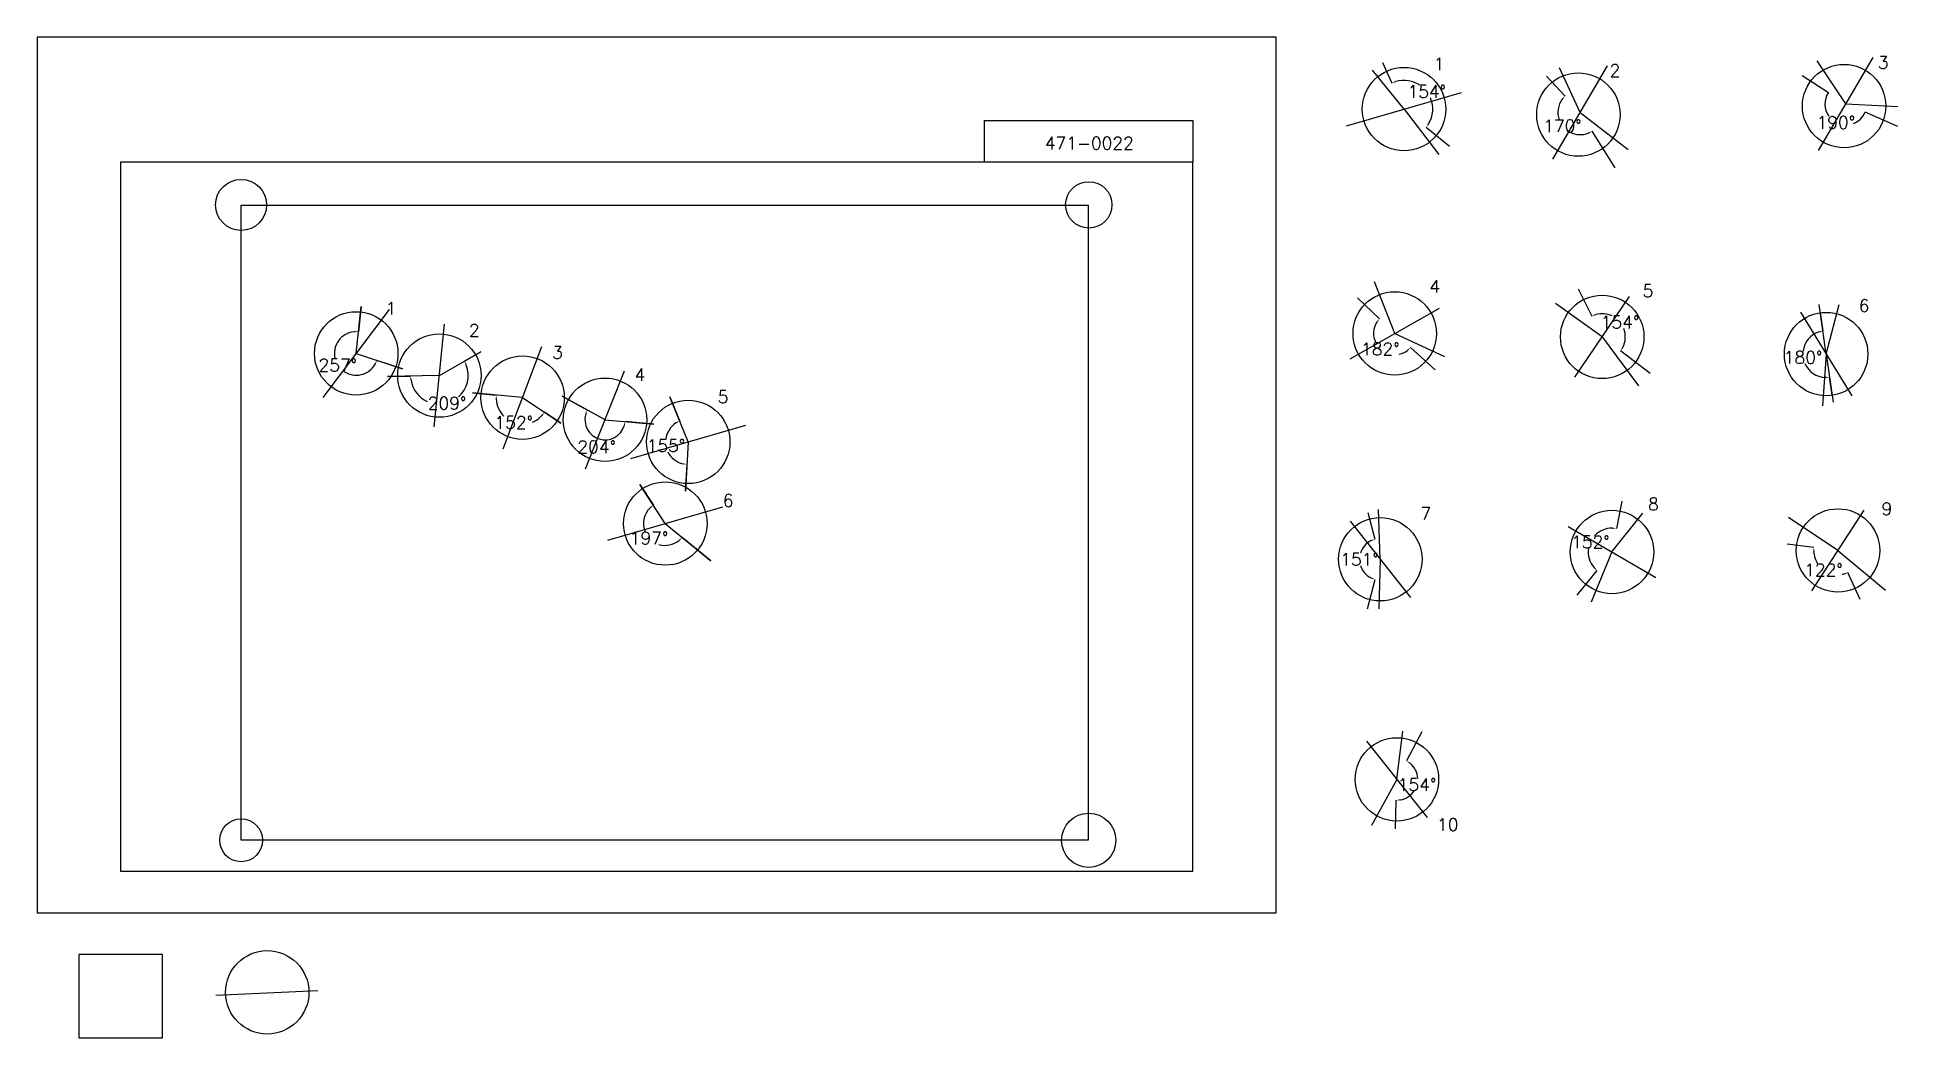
# Model space of a CAD drawing. Extents: x 0 to 2230150, y -150000 to 1050000.
import ezdxf

# ---------------------------------------------------------------- set-up
doc = ezdxf.new("R2010")
doc.units = 0
doc.header["$MEASUREMENT"] = 0
doc.layers.get('0').update_dxf_attribs({"linetype": 'CONTINUOUS'})
doc.layers.get('Defpoints').update_dxf_attribs({"linetype": 'CONTINUOUS'})
for name, color, linetype in [('_0-0_', 7, 'CONTINUOUS'), ('_0-1_V-nasSTD', 7, 'CONTINUOUS'), ('_0-2_番号', 7, 'CONTINUOUS'), ('ADD_LINE', 7, 'CONTINUOUS'), ('文字', 7, 'CONTINUOUS'), ('画像', 7, 'CONTINUOUS')]:
    doc.layers.add(name, color=color, linetype=linetype)
doc.layers.add('位置合わせ用', color=7, linetype='CONTINUOUS', plot=False)
doc.styles.get("Standard").update_dxf_attribs({"font": 'txt', "height": 15000, "bigfont": 'bigfont.shx'})
doc.dimstyles.get("Standard").update_dxf_attribs({"dimtxt": 0.18, "dimasz": 0.18, "dimexe": 0.18, "dimexo": 0.0625, "dimgap": 0.09, "dimtad": 0, "dimtih": 1, "dimtoh": 1, "dimdec": 4, "dimzin": 0, "dimdsep": 46, "dimtxsty": 'Standard', "dimcen": 0.09, "dimadec": 0, "dimazin": 0, "dimtfac": 1, "dimtdec": 4, "dimtofl": 0, "dimtmove": 0, "dimatfit": 3, "dimfxl": 1, "dimtolj": 1, "dimtzin": 0, "dimarcsym": 0})
picture_1 = doc.add_image_def('image1.jpg', size_in_pixel=(800, 600))

# ---------------------------------------------------------------- blocks, each defined once
blk = doc.blocks.new('-000-CCURVE_ORG002')
at = {"layer": '_0-0_', "color": 5, "linetype": 'Continuous'}
for p, q in [((30, -10), (10, -10)), ((10, -10), (10, -30)), ((30, -30), (30, -10)), ((10, -30), (30, -30))]:
    blk.add_line(p, q, dxfattribs=at)
blk = doc.blocks.new('-008-$$ATRU$$11$$背景色$$色$$0_0_0')
at = {"layer": '_0-2_番号'}
blk.add_blockref('-000-CCURVE_ORG002', (0, 0), dxfattribs=at)
blk = doc.blocks.new('*D27')
at = {"layer": 'ADD_LINE', "color": 0, "linetype": 'Continuous', "lineweight": -2}
for p, q in [((1612482, 1019756), (1623866, 995044)), ((1692790, 918934), (1664951, 941812))]:
    blk.add_line(p, q, dxfattribs=at)
for start, end in [(55.935441, 106.423298), (328.898292, 23.176446)]:
    blk.add_arc((1638300, 963714), 34496, start, end, dxfattribs=at)
at = {"layer": 'ADD_LINE', "color": 0}
for points in [[(1628254, 997582), (1628840, 996022), (1623866, 995045)], [(1667157, 946376), (1668518, 945414), (1664951, 941812)]]:
    blk.add_solid(points, dxfattribs=at)
at = {"layer": 'Defpoints', "color": 0}
for p in [(1612482, 1019756), (1638300, 963714), (1672046, 970868), (1692790, 918934)]:
    blk.add_point(p, dxfattribs=at)
at = {"layer": 'ADD_LINE', "color": 0, "linetype": 'Continuous', "insert": (1665608, 984790), "char_height": 15000, "attachment_point": 5}
blk.add_mtext('\\A1;154%%d', dxfattribs=at)
blk = doc.blocks.new('*D28')
at = {"color": 0, "linetype": 'Continuous', "lineweight": -2}
for p, q in [((1809179, 1003391), (1831324, 979396)), ((1891517, 893504), (1863720, 937271))]:
    blk.add_line(p, q, dxfattribs=at)
for start, end in [(143.458517, 199.177328), (242.968088, 291.666013)]:
    blk.add_arc((1849418, 959791), 26678, start, end, dxfattribs=at)
at = {"color": 0}
for points in [[(1828604, 975119), (1827364, 976233), (1831324, 979396)], [(1859646, 934256), (1858888, 935740), (1863721, 937271)]]:
    blk.add_solid(points, dxfattribs=at)
at = {"layer": 'Defpoints', "color": 0}
for p in [(1809179, 1003391), (1849418, 959791), (1823088, 955491), (1891518, 893504)]:
    blk.add_point(p, dxfattribs=at)
at = {"color": 0, "linetype": 'Continuous', "insert": (1828270, 943528), "char_height": 15000, "attachment_point": 5}
blk.add_mtext('\\A1;170%%d', dxfattribs=at)
blk = doc.blocks.new('*D31')
at = {"layer": 'ADD_LINE', "color": 0, "linetype": 'Continuous', "lineweight": -2}
for p, q in [((2115662, 1004203), (2146913, 983688)), ((2230150, 942907), (2190978, 959896))]:
    blk.add_line(p, q, dxfattribs=at)
for start, end in [(146.716384, 215.556167), (291.744567, 336.55299)]:
    blk.add_arc((2167922, 969896), 25131, start, end, dxfattribs=at)
at = {"layer": 'ADD_LINE', "color": 0}
for points in [[(2146913, 983688), (2146913, 983688), (2146913, 983688)], [(2190978, 959896), (2190978, 959896), (2190978, 959896)]]:
    blk.add_solid(points, dxfattribs=at)
at = {"layer": 'Defpoints', "color": 0}
for p in [(2115662, 1004204), (2167922, 969896), (2146156, 957332), (2230150, 942907)]:
    blk.add_point(p, dxfattribs=at)
at = {"layer": 'ADD_LINE', "color": 0, "linetype": 'Continuous', "insert": (2155982, 947782), "char_height": 15000, "attachment_point": 5}
blk.add_mtext('\\A1;190%%d', dxfattribs=at)
blk = doc.blocks.new('*D492')
at = {"color": 0, "linetype": 'Continuous', "lineweight": -2}
for p, q in [((1582560, 737261), (1608834, 712185)), ((1675657, 651191), (1646046, 677753))]:
    blk.add_line(p, q, dxfattribs=at)
for start, end in [(147.654398, 205.986177), (282.024317, 306.788949)]:
    blk.add_arc((1627174, 694681), 25352, start, end, dxfattribs=at)
at = {"color": 0}
for points in [[(1606412, 707733), (1605099, 708759), (1608834, 712185)], [(1642919, 673763), (1641794, 674993), (1646046, 677753)]]:
    blk.add_solid(points, dxfattribs=at)
at = {"layer": 'Defpoints', "color": 0}
for p in [(1582560, 737262), (1627174, 694681), (1602920, 687300), (1675658, 651190)]:
    blk.add_point(p, dxfattribs=at)
at = {"color": 0, "linetype": 'Continuous', "insert": (1609955, 676073), "char_height": 15000, "attachment_point": 5}
blk.add_mtext('\\A1;182%%d', dxfattribs=at)
blk = doc.blocks.new('*D493')
at = {"color": 0, "linetype": 'Continuous', "lineweight": -2}
for p, q in [((1847215, 748386), (1863522, 715452)), ((1933285, 646506), (1897834, 673710))]:
    blk.add_line(p, q, dxfattribs=at)
for start, end in [(64.877904, 105.999917), (332.840982, 21.383423)]:
    blk.add_arc((1875830, 690596), 27737, start, end, dxfattribs=at)
at = {"color": 0}
for points in [[(1867883, 718035), (1868485, 716481), (1863522, 715453)], [(1899804, 678380), (1901213, 677489), (1897835, 673710)]]:
    blk.add_solid(points, dxfattribs=at)
at = {"layer": 'Defpoints', "color": 0}
for p in [(1847214, 748386), (1887525, 715747), (1875830, 690596), (1933286, 646506)]:
    blk.add_point(p, dxfattribs=at)
at = {"color": 0, "linetype": 'Continuous', "insert": (1897257, 708209), "char_height": 15000, "attachment_point": 5}
blk.add_mtext('\\A1;154%%d', dxfattribs=at)
blk = doc.blocks.new('*D494')
at = {"color": 0, "linetype": 'Continuous', "lineweight": -2}
for p, q in [((2097719, 442479), (2129651, 438247)), ((2185031, 375777), (2170441, 407971))]:
    blk.add_line(p, q, dxfattribs=at)
for start, end in [(182.32444, 213.011449), (280.28229, 284.506363)]:
    blk.add_arc((2158450, 434431), 29051, start, end, dxfattribs=at)
at = {"color": 0}
for points in [[(2130255, 433215), (2128590, 433290), (2129651, 438247)], [(2166004, 405520), (2165449, 407092), (2170441, 407970)]]:
    blk.add_solid(points, dxfattribs=at)
at = {"layer": 'Defpoints', "color": 0}
for p in [(2097719, 442479), (2158450, 434431), (2134111, 418569), (2185032, 375776)]:
    blk.add_point(p, dxfattribs=at)
at = {"color": 0, "linetype": 'Continuous', "insert": (2141135, 411104), "char_height": 15000, "attachment_point": 5}
blk.add_mtext('\\A1;122%%d', dxfattribs=at)
blk = doc.blocks.new('*D495')
at = {"color": 0, "linetype": 'Continuous', "lineweight": -2}
for p, q in [((1899485, 493442), (1893065, 460614)), ((1845899, 380648), (1869761, 410403))]:
    blk.add_line(p, q, dxfattribs=at)
for start, end in [(88.997379, 136.834749), (170.916699, 221.208715)]:
    blk.add_arc((1887594, 432640), 28505, start, end, dxfattribs=at)
at = {"color": 0}
for points in [[(1888005, 460311), (1888181, 461969), (1893065, 460615)], [(1865573, 413259), (1866726, 414463), (1869761, 410403)]]:
    blk.add_solid(points, dxfattribs=at)
at = {"layer": 'Defpoints', "color": 0}
for p in [(1899486, 493442), (1869381, 454567), (1887594, 432640), (1845899, 380648)]:
    blk.add_point(p, dxfattribs=at)
at = {"color": 0, "linetype": 'Continuous', "insert": (1861739, 444640), "char_height": 15000, "attachment_point": 5}
blk.add_mtext('\\A1;152%%d', dxfattribs=at)
blk = doc.blocks.new('*D496')
at = {"color": 0, "linetype": 'Continuous', "lineweight": -2}
for p, q in [((1594921, 479957), (1603443, 448007)), ((1594453, 364310), (1603625, 399771))]:
    blk.add_line(p, q, dxfattribs=at)
for start, end in [(116.442259, 162.722612), (197.730428, 243.989803)]:
    blk.add_arc((1609870, 423913), 24936, start, end, dxfattribs=at)
at = {"color": 0}
for points in [[(1599060, 445461), (1598471, 447020), (1603443, 448007)], [(1598646, 400720), (1599223, 402284), (1603625, 399771)]]:
    blk.add_solid(points, dxfattribs=at)
at = {"layer": 'Defpoints', "color": 0}
for p in [(1594921, 479958), (1587247, 434403), (1609870, 423913), (1594453, 364310)]:
    blk.add_point(p, dxfattribs=at)
at = {"color": 0, "linetype": 'Continuous', "insert": (1584933, 423819), "char_height": 15000, "attachment_point": 5}
blk.add_mtext('\\A1;151%%d', dxfattribs=at)
blk = doc.blocks.new('*D497')
at = {"color": 0, "linetype": 'Continuous', "lineweight": -2}
for p, q in [((2137280, 719501), (2140368, 697666)), ((2151611, 620534), (2148379, 642348))]:
    blk.add_line(p, q, dxfattribs=at)
for start, end in [(108.314688, 172.816777), (204.310121, 268.164898)]:
    blk.add_arc((2144282, 669994), 27948, start, end, dxfattribs=at)
at = {"color": 0}
for points in [[(2135690, 695715), (2135310, 697337), (2140368, 697666)], [(2143435, 641228), (2143339, 642892), (2148379, 642348)]]:
    blk.add_solid(points, dxfattribs=at)
at = {"layer": 'Defpoints', "color": 0}
for p in [(2137280, 719501), (2144282, 669994), (2122350, 652671), (2151611, 620534)]:
    blk.add_point(p, dxfattribs=at)
at = {"color": 0, "linetype": 'Continuous', "insert": (2116623, 665988), "char_height": 15000, "attachment_point": 5}
blk.add_mtext('\\A1;180%%d', dxfattribs=at)
blk = doc.blocks.new('*D662')
at = {"color": 0, "linetype": 'Continuous', "lineweight": -2}
for p, q in [((1659684, 217062), (1641346, 182000)), ((1628066, 100544), (1629066, 134978))]:
    blk.add_line(p, q, dxfattribs=at)
for start, end in [(2.755917, 50.881259), (279.845571, 326.395586)]:
    blk.add_arc((1629789, 159904), 24936, start, end, dxfattribs=at)
at = {"color": 0}
for points in [[(1645980, 179947), (1645064, 178555), (1641346, 182001)], [(1633993, 136166), (1634112, 134504), (1629066, 134978)]]:
    blk.add_solid(points, dxfattribs=at)
at = {"layer": 'Defpoints', "color": 0}
for p in [(1659684, 217062), (1629789, 159904), (1648804, 143771), (1628066, 100544)]:
    blk.add_point(p, dxfattribs=at)
at = {"color": 0, "linetype": 'Continuous', "insert": (1653916, 153603), "char_height": 15000, "attachment_point": 5}
blk.add_mtext('\\A1;154%%d', dxfattribs=at)
blk = doc.blocks.new('*D665')
at = {"layer": 'ADD_LINE', "color": 0, "linetype": 'Continuous', "lineweight": -2}
for p, q in [((388378, 727026), (385137, 696788)), ((437843, 652080), (407133, 662431))]:
    blk.add_line(p, q, dxfattribs=at)
for start, end in [(94.851751, 194.619714), (235.68475, 330.403279)]:
    blk.add_arc((382349, 670784), 26153, start, end, dxfattribs=at)
at = {"layer": 'ADD_LINE', "color": 0}
for points in [[(380128, 696010), (380146, 697677), (385137, 696788)], [(405851, 657527), (404330, 658207), (407133, 662431)]]:
    blk.add_solid(points, dxfattribs=at)
at = {"layer": 'Defpoints', "color": 0}
for p in [(388378, 727026), (356616, 675455), (382349, 670784), (437843, 652080)]:
    blk.add_point(p, dxfattribs=at)
at = {"layer": 'ADD_LINE', "color": 0, "linetype": 'Continuous', "insert": (360323, 656683), "char_height": 15000, "attachment_point": 5}
blk.add_mtext('\\A1;257%%d', dxfattribs=at)
blk = doc.blocks.new('*D668')
at = {"layer": 'ADD_LINE', "color": 0, "linetype": 'Continuous', "lineweight": -2}
for p, q in [((531879, 672829), (511992, 661419)), ((419856, 643086), (447581, 643606))]:
    blk.add_line(p, q, dxfattribs=at)
for start, end in [(311.720457, 21.532007), (189.38571, 245.042283)]:
    blk.add_arc((482071, 644252), 34496, start, end, dxfattribs=at)
at = {"layer": 'ADD_LINE', "color": 0}
for points in [[(514910, 657274), (513408, 656552), (511992, 661419)], [(448867, 638703), (447207, 638551), (447581, 643606)]]:
    blk.add_solid(points, dxfattribs=at)
at = {"layer": 'Defpoints', "color": 0}
for p in [(531879, 672829), (419856, 643086), (482071, 644252), (470649, 611703)]:
    blk.add_point(p, dxfattribs=at)
at = {"layer": 'ADD_LINE', "color": 0, "linetype": 'Continuous', "insert": (491265, 611005), "char_height": 15000, "attachment_point": 5}
blk.add_mtext('\\A1;209%%d', dxfattribs=at)
blk = doc.blocks.new('*D671')
at = {"layer": 'ADD_LINE', "color": 0, "linetype": 'Continuous', "lineweight": -2}
for p, q in [((521783, 623600), (550298, 620807)), ((627457, 587252), (608114, 600158))]:
    blk.add_line(p, q, dxfattribs=at)
for start, end in [(183.46709, 224.807666), (292.005008, 317.224759)]:
    blk.add_arc((581792, 617721), 31644, start, end, dxfattribs=at)
at = {"layer": 'ADD_LINE', "color": 0}
for points in [[(551038, 615792), (549372, 615823), (550298, 620807)], [(605674, 595715), (604365, 596747), (608115, 600158)]]:
    blk.add_solid(points, dxfattribs=at)
at = {"layer": 'Defpoints', "color": 0}
for p in [(521783, 623600), (581792, 617721), (559428, 595333), (627458, 587252)]:
    blk.add_point(p, dxfattribs=at)
at = {"layer": 'ADD_LINE', "color": 0, "linetype": 'Continuous', "insert": (571148, 587921), "char_height": 15000, "attachment_point": 5}
blk.add_mtext('\\A1;152%%d', dxfattribs=at)
blk = doc.blocks.new('*D674')
at = {"layer": 'ADD_LINE', "color": 0, "linetype": 'Continuous', "lineweight": -2}
for p, q in [((629331, 619478), (659494, 602835)), ((739127, 585752), (704598, 588960))]:
    blk.add_line(p, q, dxfattribs=at)
blk.add_arc((680598, 591190), 24104, 163.017109, 342.785778, dxfattribs=at)
at = {"layer": 'ADD_LINE', "color": 0}
for points in [[(658313, 597906), (656778, 598555), (659494, 602835)], [(704439, 583894), (702804, 584219), (704598, 588960)]]:
    blk.add_solid(points, dxfattribs=at)
at = {"layer": 'Defpoints', "color": 0}
for p in [(629331, 619478), (680598, 591190), (739128, 585752), (687577, 568119)]:
    blk.add_point(p, dxfattribs=at)
at = {"layer": 'ADD_LINE', "color": 0, "linetype": 'Continuous', "insert": (670571, 558594), "char_height": 15000, "attachment_point": 5}
blk.add_mtext('\\A1;204%%d', dxfattribs=at)
blk = doc.blocks.new('*D677')
at = {"layer": 'ADD_LINE', "color": 0, "linetype": 'Continuous', "lineweight": -2}
for p, q in [((758265, 618591), (770076, 589708)), ((777184, 505697), (778882, 537634))]:
    blk.add_line(p, q, dxfattribs=at)
for start, end in [(122.841832, 173.661785), (206.35157, 256.354866)]:
    blk.add_arc((780319, 564658), 27063, start, end, dxfattribs=at)
at = {"layer": 'ADD_LINE', "color": 0}
for points in [[(766028, 586657), (765257, 588135), (770076, 589708)], [(773814, 537535), (774056, 539184), (778882, 537634)]]:
    blk.add_solid(points, dxfattribs=at)
at = {"layer": 'Defpoints', "color": 0}
for p in [(758265, 618592), (754329, 572203), (780319, 564658), (777184, 505696)]:
    blk.add_point(p, dxfattribs=at)
at = {"layer": 'ADD_LINE', "color": 0, "linetype": 'Continuous', "insert": (753635, 560146), "char_height": 15000, "attachment_point": 5}
blk.add_mtext('\\A1;155%%d', dxfattribs=at)
blk = doc.blocks.new('*D680')
at = {"layer": 'ADD_LINE', "color": 0, "linetype": 'Continuous', "lineweight": -2}
for p, q in [((722379, 513518), (738551, 488724)), ((807363, 421987), (773126, 450123))]:
    blk.add_line(p, q, dxfattribs=at)
for start, end in [(134.059246, 202.401193), (252.418149, 309.641561)]:
    blk.add_arc((752873, 466767), 26215, start, end, dxfattribs=at)
at = {"layer": 'ADD_LINE', "color": 0}
for points in [[(735162, 484954), (734123, 486257), (738551, 488724)], [(770188, 445992), (769007, 447168), (773126, 450123)]]:
    blk.add_solid(points, dxfattribs=at)
at = {"layer": 'Defpoints', "color": 0}
for p in [(722379, 513518), (726976, 462694), (752873, 466767), (807363, 421986)]:
    blk.add_point(p, dxfattribs=at)
at = {"layer": 'ADD_LINE', "color": 0, "linetype": 'Continuous', "insert": (733345, 449277), "char_height": 15000, "attachment_point": 5}
blk.add_mtext('\\A1;197%%d', dxfattribs=at)

msp = doc.modelspace()

# ---------------------------------------------------------------- linework, layer by layer
at = {"layer": '_0-1_V-nasSTD', "color": 7, "linetype": 'Continuous'}
for p, q in [((1485000, 1050000), (0, 1050000)), ((0, 1050000), (0, 0)), ((1485000, 1050000), (0, 1050000)), ((0, 1050000), (0, 0)), ((1485000, 0), (1485000, 1050000)), ((1485000, 0), (1485000, 1050000)), ((1135000, 950000), (1135000, 900000)), ((1135000, 950000), (1385000, 950000)), ((1385000, 950000), (1385000, 900000)), ((1385000, 900000), (100000, 900000)), ((100000, 900000), (100000, 50000)), ((1385000, 50000), (1385000, 900000)), ((100000, 50000), (1385000, 50000)), ((0, 0), (1485000, 0)), ((0, 0), (1485000, 0))]:
    msp.add_line(p, q, dxfattribs=at)
at = {"layer": 'ADD_LINE', "color": 5, "linetype": 'Continuous'}
for p, q in [((1638300.12759, 963713.94411), (1600657, 1010465.5)), ((1849417.68706, 959791.40858), (1824731.61592, 1013095)), ((2167921.53926, 969895.92252), (2133337.061, 1021586.01265)), ((1638300.12759, 963713.94411), (1680185.5, 909330)), ((1849417.68706, 959791.40858), (1907070.5, 915461)), ((2167921.53926, 969895.92252), (2230150.4375, 966693.63309)), ((1627173.85936, 694681.42053), (1603053, 756584)), ((382349.25, 670783.94411), (388378.5, 727026.5)), ((1875829.60478, 690595.69901), (1819695, 730821)), ((2144282.17651, 669993.66595), (2135874.84661, 729434.5)), ((2144282.17651, 669993.66595), (2159881.11393, 729434.5)), ((1627173.85936, 694681.42053), (1686782, 666999.5)), ((382349.25, 670783.94411), (437843, 652080)), ((482070.75, 644252.44411), (531878.92993, 672828.7719)), ((1875829.60478, 690595.69901), (1919233, 631868.5)), ((2144282.17651, 669993.66595), (2139973.5, 607862)), ((2144282.17651, 669993.66595), (2152852.5, 612158.5)), ((482070.75, 644252.44411), (419856, 643086.5)), ((581791.75, 617721.44411), (521783, 623600.5)), ((581791.75, 617721.44411), (627457.5, 587251.5)), ((680597.75, 591189.94411), (629331, 619478.5)), ((780319.25, 564658.44411), (758264.55911, 618591.5433)), ((680597.75, 591189.94411), (739127.5, 585752.5)), ((780319.25, 564658.44411), (777183.5, 505696.5)), ((752872.75, 466766.94411), (722378.82611, 513518.5)), ((1609869.59541, 423912.59025), (1607859.5021, 483624.43754)), ((1887594.19761, 432639.77192), (1924592.5, 479202.5)), ((2158449.59821, 434430.75199), (2099218, 473956.5)), ((752872.75, 466766.94411), (807362.57413, 421986.53968)), ((1609869.59541, 423912.59025), (1608159.50179, 364310.06247)), ((1887594.19761, 432639.77192), (1862762, 372404)), ((2158449.59821, 434430.75199), (2215384.5, 387018.5)), ((1629789, 159904), (1636845.5, 217647.28885)), ((1629789, 159904), (1599375.79815, 104642.5))]:
    msp.add_line(p, q, dxfattribs=at)
at = {"layer": 'ADD_LINE', "color": 1, "linetype": 'Continuous'}
for p, q in [((1816519.43706, 903878.65858), (1882315.93706, 1015704.15858)), ((2135023.28926, 913983.17252), (2200819.78926, 1025808.67252)), ((1569397.37759, 943664.44411), (1707202.87759, 983763.44411)), ((1843082.10478, 642335.94901), (1908577.10478, 738855.44901)), ((342566.2655, 617992.38687), (422132.2345, 723575.50136)), ((1573690.48436, 664418.92053), (1680657.23436, 724943.92053)), ((2113351.05151, 720119.29095), (2175213.30151, 619868.04095)), ((475887.75, 582609.19411), (488253.75, 705895.69411)), ((558558.5, 556265.44411), (605025, 679177.44411)), ((657177, 532544.44411), (704018.5, 649835.44411)), ((711416.5, 544608.94411), (849222, 584707.94411)), ((683970, 446717.44411), (821775.5, 486816.44411)), ((1573599.84541, 469670.84025), (1646139.34541, 378154.34025)), ((2126994.59821, 386171.00199), (2189904.59821, 482690.50199)), ((1835025.69761, 463233.02192), (1940162.69761, 402046.52192)), ((1593519.25, 205662.25), (1666058.75, 114145.75)), ((214262.32302, -98799.56876), (336470.78129, -93322.43898))]:
    msp.add_line(p, q, dxfattribs=at)
at = {"layer": 'ADD_LINE', "color": 5, "linetype": 'ByBlock'}
for centre in [(1638300.12759, 963713.94411), (1847299.84098, 957259.81804), (2165803.69318, 967364.33199), (1627173.85936, 694681.42053), (1875829.60478, 690595.69901), (382349.25, 670783.94411), (2144282.17651, 669993.66595), (482070.75, 644252.44411), (581791.75, 617721.44411), (680597.75, 591189.94411), (780319.25, 564658.44411), (752872.75, 466766.94411), (1609869.59541, 423912.59025), (1887594.19761, 432639.77192), (2158449.59821, 434430.75199), (1629789, 159904), (275704.61091, -95468.83904)]:
    msp.add_circle(centre, 50000, dxfattribs=at)
at = {"layer": '位置合わせ用', "color": 5, "linetype": 'Continuous'}
for centre, radius in [((244424.4, 848880.595), 30579.2687), ((1260424.4, 848880.595), 27848.33235), ((244424.4, 86880.595), 25672.78835), ((1260424.4, 86880.595), 32483.49996)]:
    msp.add_circle(centre, radius, dxfattribs=at)

# ---------------------------------------------------------------- block references
at = {"layer": '_0-0_', "xscale": 5000, "yscale": 5000, "zscale": 5000}
msp.add_blockref('-008-$$ATRU$$11$$背景色$$色$$0_0_0', (0, 0), dxfattribs=at)

# ---------------------------------------------------------------- texts
at = {"layer": '文字', "color": 5, "linetype": 'Continuous'}
for s, p in [('3', (2206162.5, 1012123.5)), ('1', (1673664.84659, 1010338.61449)), ('2', (1884735.5, 1002469.5)), ('4', (1668695.5, 743754)), ('5', (1924216.5, 738393)), ('1', (417713.969, 717408.61449)), ('6', (2183311.5, 720524.5)), ('2', (517435.469, 690877.11449)), ('3', (617156.469, 664346.11449)), ('4', (715962.469, 637814.61449)), ('5', (815683.969, 611283.11449)), ('6', (821775.5, 486816.44411)), ('8', (1930840.69761, 482615.93968)), ('9', (2210625.69761, 476897.98348)), ('7', (1657991.59541, 471180.02727)), ('10', (1677911, 98195.5))]:
    msp.add_text(s, height=15000, dxfattribs=at).set_placement(p)
at = {"layer": '文字', "linetype": 'Continuous'}
msp.add_text('471-0022', height=15000, dxfattribs=at).set_placement((1207698.06436, 915464.91089))

# ---------------------------------------------------------------- dimensions: what is measured, and where the dimension line sits
at = {"color": 5, "linetype": 'Continuous'}
for base, center, p1, p2, picture, middle in [((1823088.23526, 955490.96023), (1849417.68706, 959791.40858), (1809178.77504, 1003391.05715), (1891517.5, 893504), '*D28', (1828269.9978, 943527.67201)), ((1602919.66927, 687300.1765), (1627173.85936, 694681.42053), (1582560, 737261.5), (1675657.5, 651190.5), '*D492', (1609955.37168, 676073.03042)), ((1887525.02456, 715746.55986), (1875829.60478, 690595.69901), (1847214.5, 748386.5), (1933285.5, 646506), '*D493', (1897256.73514, 708208.95339)), ((2122350.14113, 652670.99813), (2144282.17651, 669993.66595), (2137279.85621, 719500.91301), (2151611.40936, 620533.75951), '*D497', (2116622.71578, 665988.26601)), ((1869381.14317, 454567.03326), (1887594.19761, 432639.77192), (1899485.5, 493442.5), (1845899, 380648), '*D495', (1861738.50652, 444639.91276)), ((1587247.09662, 434402.94997), (1609869.59541, 423912.59025), (1594921, 479957.5), (1594452.55209, 364310), '*D496', (1584933.35154, 423818.56891)), ((2134111.47282, 418568.6119), (2158449.59821, 434430.75199), (2097719, 442479), (2185031.5, 375776.5), '*D494', (2141135.0292, 411103.5675)), ((1648803.90553, 143771.4718), (1629789, 159904), (1659684.47103, 217061.94462), (1628066.5, 100544), '*D662', (1653916.18486, 153602.8851))]:
    dim = msp.add_angular_dim_3p(base=base, center=center, p1=p1, p2=p2, dimstyle='Standard', override={"dimasz": 5000, "dimtmove": 2}, dxfattribs=at)
    dim.commit()
    dim.dimension.update_dxf_attribs({"geometry": picture, "text_midpoint": middle})
at = {"layer": 'ADD_LINE', "color": 5, "linetype": 'Continuous'}
for base, center, p1, p2, override, picture, middle in [((1672045.78438, 970867.8893), (1638300.12759, 963713.94411), (1612481.5, 1019756.5), (1692790, 918933.5), {"dimasz": 5000, "dimtmove": 2}, '*D27', (1665608.30751, 984790.2719)), ((2146156.07889, 957332.10205), (2167921.53926, 969895.92252), (2115661.5, 1004203.5), (2230150.5, 942906.93528), {"dimtmove": 2}, '*D31', (2155981.84538, 947781.93238)), ((356616.32038, 675454.8054), (382349.25, 670783.94411), (388378.5, 727026.5), (437843, 652080), {"dimasz": 5000, "dimtmove": 2}, '*D665', (360323.02026, 656682.67412)), ((470648.87194, 611702.65171), (482070.75, 644252.44411), (419856, 643086.5), (531878.92993, 672828.7719), {"dimasz": 5000, "dimtmove": 2}, '*D668', (491265.43411, 611004.79656)), ((559428.30784, 595332.89369), (581791.75, 617721.44411), (521783, 623600.5), (627457.5, 587251.5), {"dimasz": 5000, "dimtmove": 2}, '*D671', (571148.44122, 587920.59323)), ((687577.29828, 568118.80812), (680597.75, 591189.94411), (629331, 619478.5), (739127.5, 585752.5), {"dimasz": 5000, "dimtmove": 2}, '*D674', (670570.68946, 558593.55267)), ((754329.4599, 572203.00029), (780319.25, 564658.44411), (758264.55911, 618591.5433), (777183.5, 505696.5), {"dimasz": 5000, "dimtmove": 2}, '*D677', (753635.40892, 560146.001)), ((726976.0393, 462693.81329), (752872.75, 466766.94411), (722378.82611, 513518.5), (807362.62241, 421986.5), {"dimasz": 5000, "dimtmove": 2}, '*D680', (733345.42153, 449276.5621))]:
    dim = msp.add_angular_dim_3p(base=base, center=center, p1=p1, p2=p2, dimstyle='Standard', override=override, dxfattribs=at)
    dim.commit()
    dim.dimension.update_dxf_attribs({"geometry": picture, "text_midpoint": middle})

# ---------------------------------------------------------------- pictures from other files: only their frames are drawn
at = {"layer": '画像', "color": 5, "linetype": 'Continuous'}
image = msp.add_image(picture_1, insert=(244424.4, 86880.595), size_in_units=(1015386.61642, 761539.96232), dxfattribs=at)
image.dxf.flags = 7

doc.saveas('drawing.dxf')
